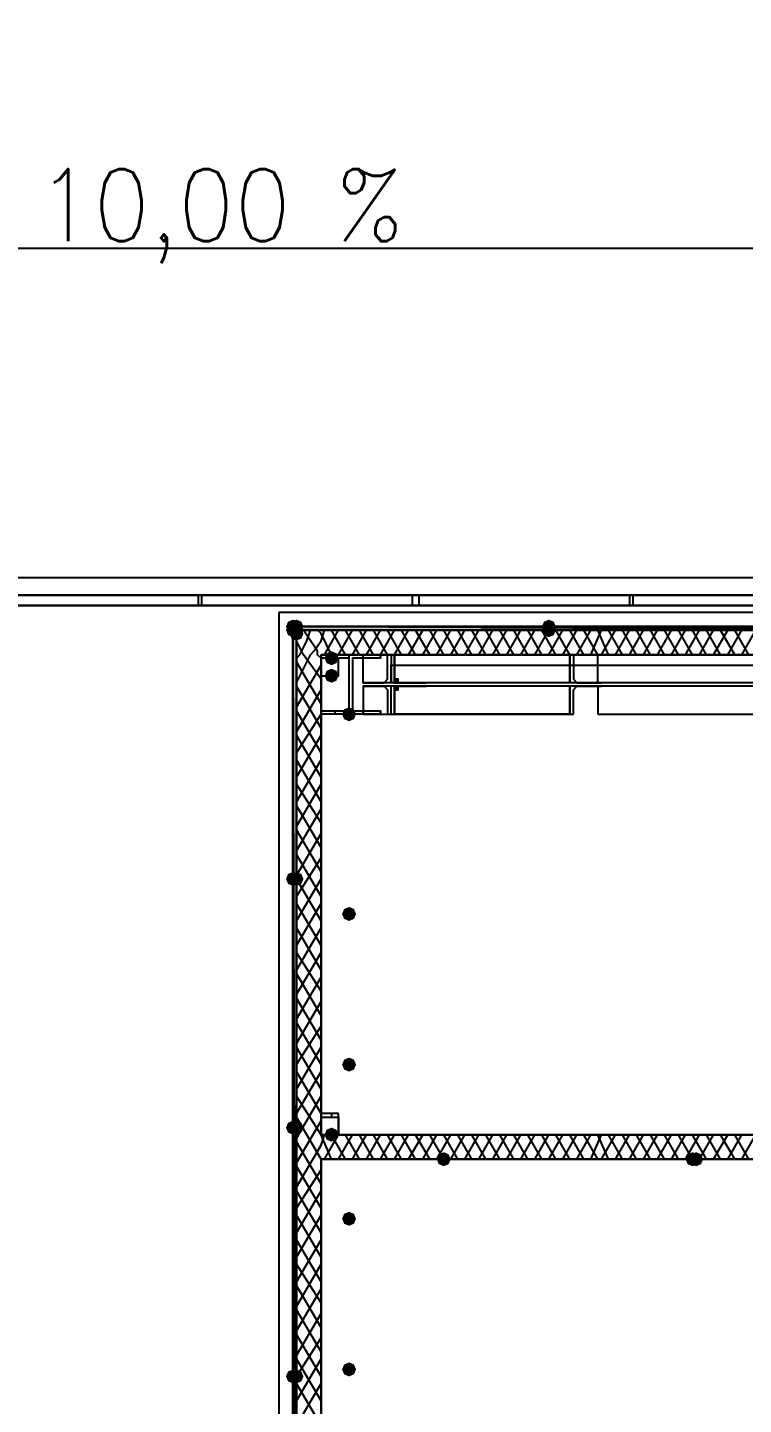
# Model space of a CAD drawing. Header units: millimetres. Extents: x 0 to 420, y 0 to 297.
# Drawn here: x 100.93 to 109.58, y 213.15 to 229.79 of the extents above; entities that cross this region are included whole.
import ezdxf

# ---------------------------------------------------------------- set-up
doc = ezdxf.new("R2010")
doc.units = ezdxf.units.MM
doc.layers.get('0').update_dxf_attribs({"linetype": 'CONTINUOUS'})
doc.styles.get("Standard").update_dxf_attribs({"font": 'STANDARD'})

msp = doc.modelspace()

# ---------------------------------------------------------------- hatches: boundary and pattern name
at = {"true_color": 0x0000fe}
for points in [[(104.224667, 222.546333), (104.199796, 222.486537), (104.14, 222.461667), (104.080204, 222.486537), (104.055333, 222.546333), (104.080204, 222.606129), (104.14, 222.631), (104.199796, 222.606129)], [(104.224667, 222.546333), (104.199796, 222.486537), (104.14, 222.461667), (104.080204, 222.486537), (104.055333, 222.546333), (104.080204, 222.606129), (104.14, 222.631), (104.199796, 222.606129)], [(104.224667, 222.546333), (104.199796, 222.486537), (104.14, 222.461667), (104.080204, 222.486537), (104.055333, 222.546333), (104.080204, 222.606129), (104.14, 222.631), (104.199796, 222.606129)], [(104.224667, 222.546333), (104.199796, 222.486537), (104.14, 222.461667), (104.080204, 222.486537), (104.055333, 222.546333), (104.080204, 222.606129), (104.14, 222.631), (104.199796, 222.606129)], [(104.267, 222.546333), (104.242129, 222.486537), (104.182333, 222.461667), (104.122538, 222.486537), (104.097667, 222.546333), (104.122537, 222.606129), (104.182333, 222.631), (104.242129, 222.606129)], [(104.267, 222.546333), (104.242129, 222.486537), (104.182333, 222.461667), (104.122538, 222.486537), (104.097667, 222.546333), (104.122537, 222.606129), (104.182333, 222.631), (104.242129, 222.606129)], [(107.315, 222.546333), (107.290129, 222.486537), (107.230333, 222.461667), (107.170538, 222.486537), (107.145667, 222.546333), (107.170537, 222.606129), (107.230333, 222.631), (107.290129, 222.606129)], [(104.224667, 222.504), (104.199796, 222.444204), (104.14, 222.419333), (104.080204, 222.444204), (104.055333, 222.504), (104.080204, 222.563796), (104.14, 222.588667), (104.199796, 222.563796)], [(104.267, 222.504), (104.242129, 222.444204), (104.182333, 222.419333), (104.122538, 222.444204), (104.097667, 222.504), (104.122537, 222.563796), (104.182333, 222.588667), (104.242129, 222.563796)], [(104.267, 222.504), (104.242129, 222.444204), (104.182333, 222.419333), (104.122538, 222.444204), (104.097667, 222.504), (104.122537, 222.563796), (104.182333, 222.588667), (104.242129, 222.563796)], [(104.267, 222.504), (104.242129, 222.444204), (104.182333, 222.419333), (104.122538, 222.444204), (104.097667, 222.504), (104.122537, 222.563796), (104.182333, 222.588667), (104.242129, 222.563796)], [(107.315, 222.504), (107.290129, 222.444204), (107.230333, 222.419333), (107.170538, 222.444204), (107.145667, 222.504), (107.170537, 222.563796), (107.230333, 222.588667), (107.290129, 222.563796)], [(104.224667, 219.498333), (104.199796, 219.438537), (104.14, 219.413667), (104.080204, 219.438537), (104.055333, 219.498333), (104.080204, 219.558129), (104.14, 219.583), (104.199796, 219.558129)], [(104.267, 219.498333), (104.242129, 219.438537), (104.182333, 219.413667), (104.122538, 219.438537), (104.097667, 219.498333), (104.122537, 219.558129), (104.182333, 219.583), (104.242129, 219.558129)], [(104.224667, 216.492667), (104.199796, 216.432871), (104.14, 216.408), (104.080204, 216.432871), (104.055333, 216.492667), (104.080204, 216.552462), (104.14, 216.577333), (104.199796, 216.552463)], [(104.267, 216.492667), (104.242129, 216.432871), (104.182333, 216.408), (104.122538, 216.432871), (104.097667, 216.492667), (104.122537, 216.552462), (104.182333, 216.577333), (104.242129, 216.552463)], [(106.045, 216.111667), (106.020129, 216.051871), (105.960333, 216.027), (105.900538, 216.051871), (105.875667, 216.111667), (105.900537, 216.171462), (105.960333, 216.196333), (106.020129, 216.171463)], [(109.050667, 216.111667), (109.025796, 216.051871), (108.966, 216.027), (108.906204, 216.051871), (108.881333, 216.111667), (108.906204, 216.171462), (108.966, 216.196333), (109.025796, 216.171463)], [(109.093, 216.111667), (109.068129, 216.051871), (109.008333, 216.027), (108.948538, 216.051871), (108.923667, 216.111667), (108.948537, 216.171462), (109.008333, 216.196333), (109.068129, 216.171463)], [(104.224667, 213.487), (104.199796, 213.427204), (104.14, 213.402333), (104.080204, 213.427204), (104.055333, 213.487), (104.080204, 213.546796), (104.14, 213.571667), (104.199796, 213.546796)], [(104.267, 213.487), (104.242129, 213.427204), (104.182333, 213.402333), (104.122538, 213.427204), (104.097667, 213.487), (104.122537, 213.546796), (104.182333, 213.571667), (104.242129, 213.546796)]]:
    msp.add_hatch(color=0, dxfattribs=at).paths.add_polyline_path(points, flags=0)
at = {"true_color": 0x000007}
for points in [[(104.267, 222.461667), (104.242129, 222.401871), (104.182333, 222.377), (104.122538, 222.401871), (104.097667, 222.461667), (104.122537, 222.521462), (104.182333, 222.546333), (104.242129, 222.521463)], [(104.14, 222.504), (104.182333, 222.504)], [(104.690333, 222.165333), (104.665463, 222.105537), (104.605667, 222.080667), (104.545871, 222.105537), (104.521, 222.165333), (104.545871, 222.225129), (104.605667, 222.25), (104.665462, 222.225129)], [(104.690333, 221.953667), (104.665463, 221.893871), (104.605667, 221.869), (104.545871, 221.893871), (104.521, 221.953667), (104.545871, 222.013462), (104.605667, 222.038333), (104.665462, 222.013463)], [(104.902, 221.488), (104.877129, 221.428204), (104.817333, 221.403333), (104.757538, 221.428204), (104.732667, 221.488), (104.757537, 221.547796), (104.817333, 221.572667), (104.877129, 221.547796)], [(104.902, 219.075), (104.877129, 219.015204), (104.817333, 218.990333), (104.757538, 219.015204), (104.732667, 219.075), (104.757537, 219.134796), (104.817333, 219.159667), (104.877129, 219.134796)], [(104.902, 217.254667), (104.877129, 217.194871), (104.817333, 217.17), (104.757538, 217.194871), (104.732667, 217.254667), (104.757537, 217.314462), (104.817333, 217.339333), (104.877129, 217.314463)], [(104.690333, 216.408), (104.665463, 216.348204), (104.605667, 216.323333), (104.545871, 216.348204), (104.521, 216.408), (104.545871, 216.467796), (104.605667, 216.492667), (104.665462, 216.467796)], [(104.902, 215.392), (104.877129, 215.332204), (104.817333, 215.307333), (104.757538, 215.332204), (104.732667, 215.392), (104.757537, 215.451796), (104.817333, 215.476667), (104.877129, 215.451796)], [(104.902, 213.571667), (104.877129, 213.511871), (104.817333, 213.487), (104.757538, 213.511871), (104.732667, 213.571667), (104.757537, 213.631462), (104.817333, 213.656333), (104.877129, 213.631463)]]:
    msp.add_hatch(color=0, dxfattribs=at).paths.add_polyline_path(points, flags=0)
h = msp.add_hatch(color=0, dxfattribs=at)
h.paths.add_polyline_path([(104.182333, 222.546333), (104.182333, 222.504), (104.14, 222.546333)], flags=0)
h.paths.add_polyline_path([(104.182333, 222.504), (104.14, 222.546333), (104.14, 222.504)], flags=0)
h = msp.add_hatch(color=0, dxfattribs=at)
h.paths.add_polyline_path([(104.182333, 222.504), (104.14, 222.504), (104.182333, 204.47)], flags=0)
h.paths.add_polyline_path([(104.14, 222.504), (104.182333, 204.47), (104.14, 204.47)], flags=0)
h = msp.add_hatch(color=0, dxfattribs=at)
h.paths.add_polyline_path([(116.416667, 222.546333), (104.182333, 222.546333), (116.416667, 222.504)], flags=0)
h.paths.add_polyline_path([(104.182333, 222.546333), (116.416667, 222.504), (104.182333, 222.504)], flags=0)
at = {"true_color": 0x000062}
h = msp.add_hatch(color=0, dxfattribs=at)
h.paths.add_polyline_path([(105.367667, 222.207667), (105.367667, 221.953667)], flags=0)
h.paths.add_polyline_path([(105.367667, 221.953667), (105.367667, 222.207667)], flags=0)
h = msp.add_hatch(color=0, dxfattribs=at)
h.paths.add_polyline_path([(105.367667, 221.953667), (105.367667, 221.911333)], flags=0)
h.paths.add_polyline_path([(105.367667, 221.911333), (105.367667, 221.953667)], flags=0)
h = msp.add_hatch(color=0, dxfattribs=at)
h.paths.add_polyline_path([(105.367667, 221.911333), (105.41, 221.911333)], flags=0)
h.paths.add_polyline_path([(105.41, 221.911333), (105.367667, 221.911333)], flags=0)
h.paths.add_polyline_path([(105.41, 221.911333), (105.367667, 221.911333)], flags=0)
h.paths.add_polyline_path([(105.367667, 221.911333), (105.41, 221.911333)], flags=0)
h.paths.add_polyline_path([(105.41, 221.911333), (105.367667, 221.911333)], flags=0)
h.paths.add_polyline_path([(105.41, 221.911333), (105.367667, 221.911333)], flags=0)
h = msp.add_hatch(color=0, dxfattribs=at)
h.paths.add_polyline_path([(105.41, 221.911333), (105.367667, 221.911333), (105.41, 221.869)], flags=0)
h.paths.add_polyline_path([(105.367667, 221.911333), (105.41, 221.869), (105.367667, 221.869)], flags=0)
h = msp.add_hatch(color=0, dxfattribs=at)
h.paths.add_polyline_path([(105.664, 221.869), (105.367667, 221.869)], flags=0)
h.paths.add_polyline_path([(105.664, 221.869), (105.367667, 221.869), (105.41, 221.869)], flags=0)
h = msp.add_hatch(color=0, dxfattribs=at)
h.paths.add_polyline_path([(105.367667, 221.869), (105.706333, 221.869)], flags=0)
h.paths.add_polyline_path([(105.706333, 221.869), (105.367667, 221.869)], flags=0)
h.paths.add_polyline_path([(105.706333, 221.869), (105.367667, 221.869)], flags=0)
h.paths.add_polyline_path([(105.367667, 221.869), (105.706333, 221.869)], flags=0)
h = msp.add_hatch(color=0, dxfattribs=at)
h.paths.add_polyline_path([(105.748667, 221.869), (105.367667, 221.869)], flags=0)
h.paths.add_polyline_path([(105.748667, 221.869), (105.367667, 221.869)], flags=0)
h.paths.add_polyline_path([(105.367667, 221.869), (105.748667, 221.869)], flags=0)
h.paths.add_polyline_path([(105.748667, 221.869), (105.367667, 221.869)], flags=0)
h.paths.add_polyline_path([(105.748667, 221.869), (105.367667, 221.869)], flags=0)
h.paths.add_polyline_path([(105.367667, 221.869), (105.748667, 221.869)], flags=0)
h.paths.add_polyline_path([(105.748667, 221.869), (105.367667, 221.869)], flags=0)
h.paths.add_polyline_path([(105.748667, 221.869), (105.367667, 221.869), (105.706333, 221.869)], flags=0)
h = msp.add_hatch(color=0, dxfattribs=at)
h.paths.add_polyline_path([(105.367667, 221.826667), (105.748667, 221.826667)], flags=0)
h.paths.add_polyline_path([(105.748667, 221.826667), (105.367667, 221.826667)], flags=0)
h.paths.add_polyline_path([(105.748667, 221.826667), (105.367667, 221.826667)], flags=0)
h.paths.add_polyline_path([(105.367667, 221.826667), (105.748667, 221.826667)], flags=0)
h.paths.add_polyline_path([(105.748667, 221.826667), (105.367667, 221.826667)], flags=0)
h.paths.add_polyline_path([(105.748667, 221.826667), (105.367667, 221.826667)], flags=0)
h = msp.add_hatch(color=0, dxfattribs=at)
h.paths.add_polyline_path([(105.367667, 221.826667), (105.706333, 221.826667)], flags=0)
h.paths.add_polyline_path([(105.706333, 221.826667), (105.367667, 221.826667)], flags=0)
h.paths.add_polyline_path([(105.706333, 221.826667), (105.367667, 221.826667)], flags=0)
h.paths.add_polyline_path([(105.367667, 221.826667), (105.706333, 221.826667)], flags=0)
h.paths.add_polyline_path([(105.706333, 221.826667), (105.367667, 221.826667)], flags=0)
h.paths.add_polyline_path([(105.706333, 221.826667), (105.367667, 221.826667), (105.748667, 221.826667)], flags=0)
h = msp.add_hatch(color=0, dxfattribs=at)
h.paths.add_polyline_path([(105.41, 221.826667), (105.367667, 221.826667)], flags=0)
h.paths.add_polyline_path([(105.41, 221.826667), (105.367667, 221.826667), (105.664, 221.826667)], flags=0)
h = msp.add_hatch(color=0, dxfattribs=at)
h.paths.add_polyline_path([(105.41, 221.826667), (105.367667, 221.826667), (105.41, 221.784333)], flags=0)
h.paths.add_polyline_path([(105.367667, 221.826667), (105.41, 221.784333), (105.367667, 221.784333)], flags=0)
h.paths.add_polyline_path([(105.41, 221.784333), (105.367667, 221.784333)], flags=0)
h.paths.add_polyline_path([(105.367667, 221.784333), (105.41, 221.784333)], flags=0)
h.paths.add_polyline_path([(105.41, 221.784333), (105.367667, 221.784333)], flags=0)
h.paths.add_polyline_path([(105.41, 221.784333), (105.367667, 221.784333)], flags=0)
for points in [[(105.367667, 221.784333), (105.41, 221.784333)], [(105.706333, 221.869), (105.664, 221.869)]]:
    msp.add_hatch(color=0, dxfattribs=at).paths.add_polyline_path(points, flags=0)
h = msp.add_hatch(color=0, dxfattribs=at)
h.paths.add_polyline_path([(105.367667, 221.784333), (105.367667, 221.742)], flags=0)
h.paths.add_polyline_path([(105.367667, 221.742), (105.367667, 221.784333)], flags=0)
h = msp.add_hatch(color=0, dxfattribs=at)
h.paths.add_polyline_path([(105.664, 221.869), (105.706333, 221.869)], flags=0)
h.paths.add_polyline_path([(105.706333, 221.869), (105.664, 221.869)], flags=0)
h = msp.add_hatch(color=0, dxfattribs=at)
h.paths.add_polyline_path([(105.664, 221.826667), (105.706333, 221.826667)], flags=0)
h.paths.add_polyline_path([(105.706333, 221.826667), (105.664, 221.826667)], flags=0)
h.paths.add_polyline_path([(105.706333, 221.826667), (105.664, 221.826667)], flags=0)
h = msp.add_hatch(color=0, dxfattribs=at)
h.paths.add_polyline_path([(105.367667, 221.742), (105.367667, 221.488)], flags=0)
h.paths.add_polyline_path([(105.367667, 221.488), (105.367667, 221.742)], flags=0)
at = {"true_color": 0x000007}
h = msp.add_hatch(color=0, dxfattribs=at)
h.paths.add_polyline_path([(104.478667, 216.111667), (120.988667, 216.111667)], flags=0)
h.paths.add_polyline_path([(120.988667, 216.111667), (104.478667, 216.111667)], flags=0)

# ---------------------------------------------------------------- linework, layer by layer
at = {"color": 0, "true_color": 0x000007}
for points in [[(89.958333, 222.927333), (116.078, 222.927333), (116.078, 231.351667), (89.958333, 231.351667)], [(89.958333, 227.118333), (116.078, 227.118333), (112.056333, 222.927333)], [(107.357333, 222.927333), (107.272667, 222.927333), (107.145667, 222.927333)], [(104.14, 222.546333), (104.182333, 222.546333)], [(104.14, 222.546333), (104.14, 204.47), (104.182333, 204.47)], [(104.14, 222.546333), (104.182333, 222.546333)], [(104.14, 222.546333), (104.14, 204.47), (104.182333, 204.47)], [(104.182333, 222.504), (104.14, 222.504)], [(104.14, 204.47), (104.14, 222.504), (104.182333, 204.47), (104.182333, 222.504)], [(104.182333, 222.546333), (104.182333, 222.504)], [(104.182333, 222.504), (116.416667, 222.504), (104.182333, 222.504), (116.416667, 222.546333)], [(104.182333, 222.504), (116.416667, 222.504), (116.416667, 222.546333), (104.182333, 222.546333)], [(104.182333, 222.504), (116.416667, 222.504), (116.416667, 222.546333), (104.182333, 222.546333)], [(104.182333, 222.461667), (104.224667, 222.504)], [(104.182333, 204.47), (104.182333, 222.504)], [(104.182333, 204.47), (104.182333, 222.504)], [(104.182333, 222.504), (104.478667, 222.504)], [(104.182333, 222.504), (104.182333, 167.216667)], [(104.436333, 222.25), (104.267, 222.504)], [(104.309333, 222.377), (104.351667, 222.504)], [(104.478667, 222.461667), (104.436333, 222.504)], [(104.478667, 222.377), (104.521, 222.504)], [(117.009333, 222.504), (104.478667, 222.504)], [(104.605667, 222.207667), (104.478667, 222.461667)], [(104.521, 222.207667), (104.690333, 222.504)], [(104.775, 222.207667), (104.605667, 222.504)], [(104.690333, 222.207667), (104.859667, 222.504)], [(104.944333, 222.207667), (104.775, 222.504)], [(104.859667, 222.207667), (105.029, 222.504)], [(105.113667, 222.207667), (104.944333, 222.504)], [(105.029, 222.207667), (105.198333, 222.504)], [(105.283, 222.207667), (105.113667, 222.504)], [(105.198333, 222.207667), (105.367667, 222.504)], [(105.452333, 222.207667), (105.283, 222.504)], [(105.367667, 222.207667), (105.537, 222.504)], [(105.621667, 222.207667), (105.452333, 222.504)], [(105.537, 222.207667), (105.706333, 222.504)], [(105.791, 222.207667), (105.621667, 222.504)], [(105.706333, 222.207667), (105.875667, 222.504)], [(105.960333, 222.207667), (105.791, 222.504)], [(105.875667, 222.207667), (106.045, 222.504)], [(106.129667, 222.207667), (105.960333, 222.504)], [(106.045, 222.207667), (106.214333, 222.504)], [(106.299, 222.207667), (106.129667, 222.504)], [(106.214333, 222.207667), (106.383667, 222.504)], [(106.468333, 222.207667), (106.299, 222.504)], [(106.383667, 222.207667), (106.553, 222.504)], [(106.637667, 222.207667), (106.468333, 222.504)], [(106.553, 222.207667), (106.722333, 222.504)], [(106.807, 222.207667), (106.637667, 222.504)], [(106.722333, 222.207667), (106.891667, 222.504)], [(106.976333, 222.207667), (106.807, 222.504)], [(106.891667, 222.207667), (107.061, 222.504)], [(107.145667, 222.207667), (106.976333, 222.504)], [(107.061, 222.207667), (107.230333, 222.504)], [(107.315, 222.207667), (107.145667, 222.504)], [(107.230333, 222.207667), (107.399667, 222.504)], [(107.484333, 222.207667), (107.315, 222.504)], [(107.399667, 222.207667), (107.569, 222.504)], [(107.653667, 222.207667), (107.484333, 222.504)], [(107.569, 222.207667), (107.738333, 222.504)], [(107.823, 222.207667), (107.653667, 222.504)], [(107.738333, 222.207667), (107.865333, 222.504)], [(107.95, 222.207667), (107.823, 222.504)], [(107.865333, 222.207667), (108.034667, 222.504)], [(108.119333, 222.207667), (107.95, 222.504)], [(108.034667, 222.207667), (108.204, 222.504)], [(108.288667, 222.207667), (108.119333, 222.504)], [(108.204, 222.207667), (108.373333, 222.504)], [(108.458, 222.207667), (108.288667, 222.504)], [(108.373333, 222.207667), (108.542667, 222.504)], [(108.627333, 222.207667), (108.458, 222.504)], [(108.542667, 222.207667), (108.712, 222.504)], [(108.796667, 222.207667), (108.627333, 222.504)], [(108.712, 222.207667), (108.881333, 222.504)], [(108.966, 222.207667), (108.796667, 222.504)], [(108.881333, 222.207667), (109.050667, 222.504)], [(109.135333, 222.207667), (108.966, 222.504)], [(109.050667, 222.207667), (109.22, 222.504)], [(109.304667, 222.207667), (109.135333, 222.504)], [(109.22, 222.207667), (109.389333, 222.504)], [(109.474, 222.207667), (109.304667, 222.504)], [(109.389333, 222.207667), (109.558667, 222.504)], [(109.643333, 222.207667), (109.474, 222.504)], [(109.558667, 222.207667), (109.728, 222.504)], [(104.267, 222.207667), (104.182333, 222.377)], [(104.224667, 222.207667), (104.309333, 222.377)], [(104.394, 222.25), (104.478667, 222.377)], [(104.182333, 222.165333), (104.224667, 222.207667)], [(104.182333, 221.869), (104.351667, 222.207667)], [(104.478667, 221.615), (104.182333, 222.123)], [(104.478667, 221.911333), (104.267, 222.207667)], [(104.351667, 222.207667), (104.394, 222.25)], [(104.436333, 222.207667), (104.436333, 222.25)], [(104.478667, 222.165333), (104.436333, 222.207667)], [(104.478667, 222.165333), (104.478667, 222.207667)], [(104.478667, 216.408), (104.478667, 222.207667)], [(104.478667, 222.207667), (117.009333, 222.207667)], [(104.648, 222.165333), (104.648, 222.207667)], [(104.817333, 221.488), (104.817333, 222.207667)], [(104.986667, 222.165333), (104.986667, 222.207667)], [(105.325333, 222.207667), (107.484333, 222.207667), (107.484333, 221.869), (105.325333, 221.869), (104.986667, 221.869), (105.029, 221.869), (105.240667, 221.869), (105.283, 221.911333), (105.283, 222.207667), (105.325333, 222.207667), (105.325333, 221.869)], [(105.367667, 221.869), (104.986667, 221.869), (104.986667, 222.207667), (105.367667, 222.207667)], [(105.198333, 222.165333), (105.198333, 222.207667)], [(107.484333, 221.869), (107.484333, 222.207667), (105.367667, 222.207667)], [(107.484333, 222.207667), (107.526667, 222.207667)], [(107.526667, 222.207667), (107.526667, 221.911333)], [(104.182333, 221.572667), (104.478667, 222.080667)], [(105.325333, 222.080667), (105.325333, 221.869), (105.325333, 221.911333), (105.325333, 222.080667), (115.951, 222.080667), (115.951, 221.869), (105.325333, 221.869)], [(104.478667, 221.318667), (104.182333, 221.826667)], [(104.182333, 221.276333), (104.478667, 221.784333)], [(105.325333, 221.488), (107.484333, 221.488), (107.484333, 221.826667), (105.325333, 221.826667), (104.986667, 221.826667), (105.029, 221.826667), (105.240667, 221.826667), (105.283, 221.784333), (105.283, 221.488), (105.325333, 221.488), (105.325333, 221.826667)], [(105.367667, 221.826667), (104.986667, 221.826667), (104.986667, 221.488), (105.367667, 221.488)], [(107.484333, 221.869), (105.367667, 221.869)], [(107.484333, 221.826667), (105.367667, 221.826667)], [(107.484333, 221.826667), (107.484333, 221.488), (105.367667, 221.488)], [(105.706333, 221.869), (105.41, 221.869)], [(105.706333, 221.826667), (105.41, 221.826667)], [(107.526667, 221.911333), (107.569, 221.869), (107.865333, 221.869), (107.484333, 221.869)], [(107.526667, 221.784333), (107.569, 221.826667), (107.865333, 221.826667), (107.484333, 221.826667)], [(107.526667, 221.488), (107.526667, 221.784333)], [(107.865333, 221.869), (107.569, 221.869)], [(107.865333, 221.826667), (107.569, 221.826667)], [(104.478667, 221.022333), (104.182333, 221.530333)], [(104.182333, 221.022333), (104.478667, 221.488)], [(104.478667, 221.488), (104.478667, 221.530333)], [(104.648, 221.488), (104.648, 221.530333)], [(104.986667, 221.488), (104.986667, 221.530333)], [(105.198333, 221.488), (105.198333, 221.530333)], [(107.484333, 221.488), (107.526667, 221.488)], [(104.182333, 220.726), (104.478667, 221.234)], [(104.478667, 220.726), (104.182333, 221.234)], [(104.182333, 220.429667), (104.478667, 220.937667)], [(104.478667, 220.429667), (104.182333, 220.937667)], [(104.182333, 220.133333), (104.478667, 220.641333)], [(104.478667, 220.175667), (104.182333, 220.641333)], [(104.478667, 219.879333), (104.182333, 220.387333)], [(104.182333, 219.837), (104.478667, 220.345)], [(104.478667, 219.583), (104.182333, 220.091)], [(104.182333, 219.540667), (104.478667, 220.048667)], [(104.478667, 219.286667), (104.182333, 219.794667)], [(104.182333, 219.286667), (104.478667, 219.752333)], [(104.182333, 218.990333), (104.478667, 219.498333)], [(104.478667, 218.990333), (104.182333, 219.498333)], [(104.182333, 218.694), (104.478667, 219.202)], [(104.478667, 218.694), (104.182333, 219.202)], [(104.182333, 218.397667), (104.478667, 218.905667)], [(104.478667, 218.397667), (104.182333, 218.905667)], [(104.182333, 218.101333), (104.478667, 218.609333)], [(104.478667, 218.143667), (104.182333, 218.609333)], [(104.478667, 217.847333), (104.182333, 218.355333)], [(104.182333, 217.805), (104.478667, 218.313)], [(104.478667, 217.551), (104.182333, 218.059)], [(104.182333, 217.508667), (104.478667, 218.016667)], [(104.478667, 217.254667), (104.182333, 217.762667)], [(104.182333, 217.254667), (104.478667, 217.720333)], [(104.182333, 216.958333), (104.478667, 217.466333)], [(104.478667, 216.958333), (104.182333, 217.466333)], [(104.182333, 216.662), (104.478667, 217.17)], [(104.478667, 216.662), (104.182333, 217.17)], [(104.182333, 216.365667), (104.478667, 216.873667)], [(104.478667, 216.408), (104.182333, 216.873667)], [(104.478667, 216.111667), (104.182333, 216.619667)], [(104.605667, 216.662), (104.605667, 216.619667)], [(104.182333, 216.069333), (104.478667, 216.577333)], [(104.478667, 215.815333), (104.182333, 216.323333)], [(104.182333, 215.773), (104.478667, 216.281)], [(104.478667, 216.281), (104.521, 216.408)], [(104.605667, 216.111667), (104.478667, 216.408)], [(120.988667, 216.408), (104.478667, 216.408)], [(104.521, 216.111667), (104.690333, 216.408)], [(104.775, 216.111667), (104.605667, 216.408)], [(104.690333, 216.111667), (104.859667, 216.408)], [(104.944333, 216.111667), (104.775, 216.408)], [(104.859667, 216.111667), (105.029, 216.408)], [(105.113667, 216.111667), (104.944333, 216.408)], [(105.029, 216.111667), (105.198333, 216.408)], [(105.283, 216.111667), (105.113667, 216.408)], [(105.198333, 216.111667), (105.367667, 216.408)], [(105.452333, 216.111667), (105.283, 216.408)], [(105.367667, 216.111667), (105.537, 216.408)], [(105.621667, 216.111667), (105.452333, 216.408)], [(105.537, 216.111667), (105.706333, 216.408)], [(105.791, 216.111667), (105.621667, 216.408)], [(105.706333, 216.111667), (105.875667, 216.408)], [(105.960333, 216.111667), (105.791, 216.408)], [(105.875667, 216.111667), (106.045, 216.408)], [(106.129667, 216.111667), (105.960333, 216.408)], [(106.045, 216.111667), (106.214333, 216.408)], [(106.299, 216.111667), (106.129667, 216.408)], [(106.214333, 216.111667), (106.383667, 216.408)], [(106.468333, 216.111667), (106.299, 216.408)], [(106.383667, 216.111667), (106.553, 216.408)], [(106.637667, 216.111667), (106.468333, 216.408)], [(106.553, 216.111667), (106.722333, 216.408)], [(106.807, 216.111667), (106.637667, 216.408)], [(106.722333, 216.111667), (106.891667, 216.408)], [(106.976333, 216.111667), (106.807, 216.408)], [(106.891667, 216.111667), (107.061, 216.408)], [(107.145667, 216.111667), (106.976333, 216.408)], [(107.061, 216.111667), (107.230333, 216.408)], [(107.315, 216.111667), (107.145667, 216.408)], [(107.230333, 216.111667), (107.399667, 216.408)], [(107.484333, 216.111667), (107.315, 216.408)], [(107.399667, 216.111667), (107.569, 216.408)], [(107.653667, 216.111667), (107.484333, 216.408)], [(107.569, 216.111667), (107.738333, 216.408)], [(107.823, 216.111667), (107.653667, 216.408)], [(107.738333, 216.111667), (107.865333, 216.408)], [(107.95, 216.111667), (107.823, 216.408)], [(107.865333, 216.111667), (108.034667, 216.408)], [(108.119333, 216.111667), (107.95, 216.408)], [(108.034667, 216.111667), (108.204, 216.408)], [(108.288667, 216.111667), (108.119333, 216.408)], [(108.204, 216.111667), (108.373333, 216.408)], [(108.458, 216.111667), (108.288667, 216.408)], [(108.373333, 216.111667), (108.542667, 216.408)], [(108.627333, 216.111667), (108.458, 216.408)], [(108.542667, 216.111667), (108.712, 216.408)], [(108.796667, 216.111667), (108.627333, 216.408)], [(108.712, 216.111667), (108.881333, 216.408)], [(108.966, 216.111667), (108.796667, 216.408)], [(108.881333, 216.111667), (109.050667, 216.408)], [(109.135333, 216.111667), (108.966, 216.408)], [(109.050667, 216.111667), (109.22, 216.408)], [(109.304667, 216.111667), (109.135333, 216.408)], [(109.22, 216.111667), (109.389333, 216.408)], [(109.474, 216.111667), (109.304667, 216.408)], [(109.389333, 216.111667), (109.558667, 216.408)], [(109.643333, 216.111667), (109.474, 216.408)], [(109.558667, 216.111667), (109.728, 216.408)], [(104.478667, 215.519), (104.182333, 216.027)], [(104.182333, 215.519), (104.478667, 215.984667)], [(104.478667, 216.111667), (120.988667, 216.111667), (104.478667, 216.111667), (120.988667, 216.111667)], [(104.478667, 216.111667), (120.988667, 216.111667)], [(104.478667, 187.706), (104.478667, 216.111667)], [(104.182333, 215.222667), (104.478667, 215.730667)], [(104.478667, 215.222667), (104.182333, 215.730667)], [(104.182333, 214.926333), (104.478667, 215.434333)], [(104.478667, 214.926333), (104.182333, 215.434333)], [(104.182333, 214.63), (104.478667, 215.138)], [(104.478667, 214.63), (104.182333, 215.138)], [(104.182333, 214.333667), (104.478667, 214.841667)], [(104.478667, 214.376), (104.182333, 214.841667)], [(104.478667, 214.079667), (104.182333, 214.587667)], [(104.182333, 214.037333), (104.478667, 214.545333)], [(104.478667, 213.783333), (104.182333, 214.291333)], [(104.182333, 213.741), (104.478667, 214.249)], [(104.478667, 213.487), (104.182333, 213.995)], [(104.182333, 213.487), (104.478667, 213.952667)], [(104.182333, 213.190667), (104.478667, 213.698667)], [(104.478667, 213.190667), (104.182333, 213.698667)], [(104.182333, 212.894333), (104.478667, 213.402333)], [(104.478667, 212.894333), (104.182333, 213.402333)]]:
    msp.add_lwpolyline(points, dxfattribs=at)
for points in [[(116.078, 223.054333), (116.078, 222.927333), (89.958333, 222.927333), (89.958333, 223.139), (116.078, 223.139)], [(116.078, 222.800333), (89.958333, 222.800333), (89.958333, 222.927333), (116.078, 222.927333), (116.078, 222.800333), (89.958333, 222.800333), (89.958333, 222.927333), (116.078, 222.927333), (116.078, 222.800333), (89.958333, 222.800333), (89.958333, 222.927333), (116.078, 222.927333), (116.078, 222.800333), (89.958333, 222.800333), (89.958333, 222.927333), (116.078, 222.927333), (116.078, 222.800333), (116.078, 222.927333), (89.958333, 222.927333), (89.958333, 222.800333)], [(103.039333, 222.800333), (103.039333, 222.927333), (102.997, 222.927333), (102.997, 222.800333)], [(105.664, 222.800333), (105.664, 222.927333), (105.579333, 222.927333), (105.579333, 222.800333)], [(108.246333, 222.800333), (108.246333, 222.927333), (108.204, 222.927333), (108.204, 222.800333)], [(103.970667, 105.029), (389.763, 105.029), (389.763, 222.715667), (103.970667, 222.715667)], [(104.182333, 222.546333), (104.182333, 222.504), (104.14, 222.546333)], [(104.182333, 222.504), (104.14, 222.546333), (104.14, 222.504)], [(104.14, 222.504), (104.182333, 222.504)], [(104.182333, 222.504), (104.14, 222.504), (104.182333, 204.47)], [(104.14, 222.504), (104.182333, 204.47), (104.14, 204.47)], [(116.416667, 222.546333), (104.182333, 222.546333), (116.416667, 222.504)], [(104.182333, 222.546333), (116.416667, 222.504), (104.182333, 222.504)], [(105.198333, 221.488), (104.478667, 221.488), (104.478667, 221.530333), (104.817333, 221.530333), (104.817333, 222.165333), (104.478667, 222.165333), (104.478667, 222.207667), (105.198333, 222.207667), (105.198333, 222.165333), (104.859667, 222.165333), (104.859667, 221.530333), (105.198333, 221.530333)], [(104.478667, 216.111667), (104.478667, 187.706), (133.688667, 187.706), (133.688667, 222.207667), (121.285, 222.207667), (121.285, 216.111667)], [(104.690333, 222.165333), (104.478667, 222.165333), (104.478667, 221.953667), (104.690333, 221.953667), (104.690333, 222.165333), (104.478667, 222.165333), (104.478667, 221.953667), (104.690333, 221.953667)], [(107.823, 222.207667), (110.236, 222.207667), (110.236, 221.869), (107.823, 221.869)], [(107.823, 221.488), (110.236, 221.488), (110.236, 221.826667), (107.823, 221.826667)], [(104.690333, 216.662), (104.478667, 216.662), (104.478667, 216.408), (104.690333, 216.408)], [(104.690333, 216.619667), (104.690333, 216.408), (104.478667, 216.408), (104.478667, 216.619667)], [(104.478667, 216.111667), (120.988667, 216.111667)], [(120.988667, 216.111667), (104.478667, 216.111667)], [(104.478667, 216.111667), (120.988667, 216.111667)], [(104.478667, 216.111667), (120.988667, 216.111667)]]:
    msp.add_lwpolyline(points, close=True, dxfattribs=at)
at = {"color": 0, "true_color": 0x000008}
msp.add_lwpolyline([(104.478667, 216.408), (120.988667, 216.408), (120.988667, 222.207667), (104.478667, 222.207667)], close=True, dxfattribs=at)
at = {"color": 0, "true_color": 0x000062}
for points in [[(105.367667, 222.207667), (105.367667, 221.953667)], [(105.367667, 221.953667), (105.367667, 222.207667)], [(105.367667, 221.953667), (105.367667, 221.911333)], [(105.367667, 221.911333), (105.367667, 221.953667)], [(105.367667, 221.911333), (105.41, 221.911333)], [(105.41, 221.911333), (105.367667, 221.911333)], [(105.41, 221.911333), (105.367667, 221.911333)], [(105.367667, 221.911333), (105.41, 221.911333)], [(105.41, 221.911333), (105.367667, 221.911333)], [(105.41, 221.911333), (105.367667, 221.911333)], [(105.41, 221.911333), (105.367667, 221.911333), (105.41, 221.869)], [(105.367667, 221.911333), (105.41, 221.869), (105.367667, 221.869)], [(105.664, 221.869), (105.367667, 221.869)], [(105.664, 221.869), (105.367667, 221.869), (105.41, 221.869)], [(105.367667, 221.869), (105.706333, 221.869)], [(105.706333, 221.869), (105.367667, 221.869)], [(105.706333, 221.869), (105.367667, 221.869)], [(105.367667, 221.869), (105.706333, 221.869)], [(105.748667, 221.869), (105.367667, 221.869)], [(105.748667, 221.869), (105.367667, 221.869)], [(105.367667, 221.869), (105.748667, 221.869)], [(105.748667, 221.869), (105.367667, 221.869)], [(105.748667, 221.869), (105.367667, 221.869)], [(105.367667, 221.869), (105.748667, 221.869)], [(105.748667, 221.869), (105.367667, 221.869)], [(105.748667, 221.869), (105.367667, 221.869), (105.706333, 221.869)], [(105.367667, 221.826667), (105.748667, 221.826667)], [(105.748667, 221.826667), (105.367667, 221.826667)], [(105.748667, 221.826667), (105.367667, 221.826667)], [(105.367667, 221.826667), (105.748667, 221.826667)], [(105.748667, 221.826667), (105.367667, 221.826667)], [(105.748667, 221.826667), (105.367667, 221.826667)], [(105.367667, 221.826667), (105.706333, 221.826667)], [(105.706333, 221.826667), (105.367667, 221.826667)], [(105.706333, 221.826667), (105.367667, 221.826667)], [(105.367667, 221.826667), (105.706333, 221.826667)], [(105.706333, 221.826667), (105.367667, 221.826667)], [(105.706333, 221.826667), (105.367667, 221.826667), (105.748667, 221.826667)], [(105.41, 221.826667), (105.367667, 221.826667)], [(105.41, 221.826667), (105.367667, 221.826667), (105.664, 221.826667)], [(105.41, 221.826667), (105.367667, 221.826667), (105.41, 221.784333)], [(105.367667, 221.826667), (105.41, 221.784333), (105.367667, 221.784333)], [(105.41, 221.784333), (105.367667, 221.784333)], [(105.367667, 221.784333), (105.41, 221.784333)], [(105.41, 221.784333), (105.367667, 221.784333)], [(105.41, 221.784333), (105.367667, 221.784333)], [(105.367667, 221.784333), (105.41, 221.784333)], [(105.367667, 221.784333), (105.367667, 221.742)], [(105.367667, 221.742), (105.367667, 221.784333)], [(105.706333, 221.869), (105.664, 221.869)], [(105.664, 221.869), (105.706333, 221.869)], [(105.706333, 221.869), (105.664, 221.869)], [(105.664, 221.826667), (105.706333, 221.826667)], [(105.706333, 221.826667), (105.664, 221.826667)], [(105.706333, 221.826667), (105.664, 221.826667)], [(105.367667, 221.742), (105.367667, 221.488)], [(105.367667, 221.488), (105.367667, 221.742)]]:
    msp.add_lwpolyline(points, close=True, dxfattribs=at)
for points in [[(105.367667, 222.207667), (105.367667, 221.869), (105.748667, 221.869)], [(105.748667, 221.869), (105.706333, 221.869), (105.664, 221.869), (105.41, 221.869), (105.41, 221.911333), (105.367667, 221.911333), (105.367667, 221.953667), (105.367667, 222.207667)], [(105.748667, 221.826667), (105.367667, 221.826667), (105.367667, 221.488)], [(105.367667, 221.488), (105.367667, 221.742), (105.367667, 221.784333), (105.41, 221.784333), (105.41, 221.826667), (105.664, 221.826667), (105.706333, 221.826667), (105.748667, 221.826667)]]:
    msp.add_lwpolyline(points, dxfattribs=at)

# ---------------------------------------------------------------- texts
at = {"color": 0, "true_color": 0x000007, "insert": (101.049663, 228.075033), "char_height": 0.872032, "width": 4.28749084, "attachment_point": 1}
msp.add_mtext('10,00 %', dxfattribs=at)

doc.saveas('drawing.dxf')
